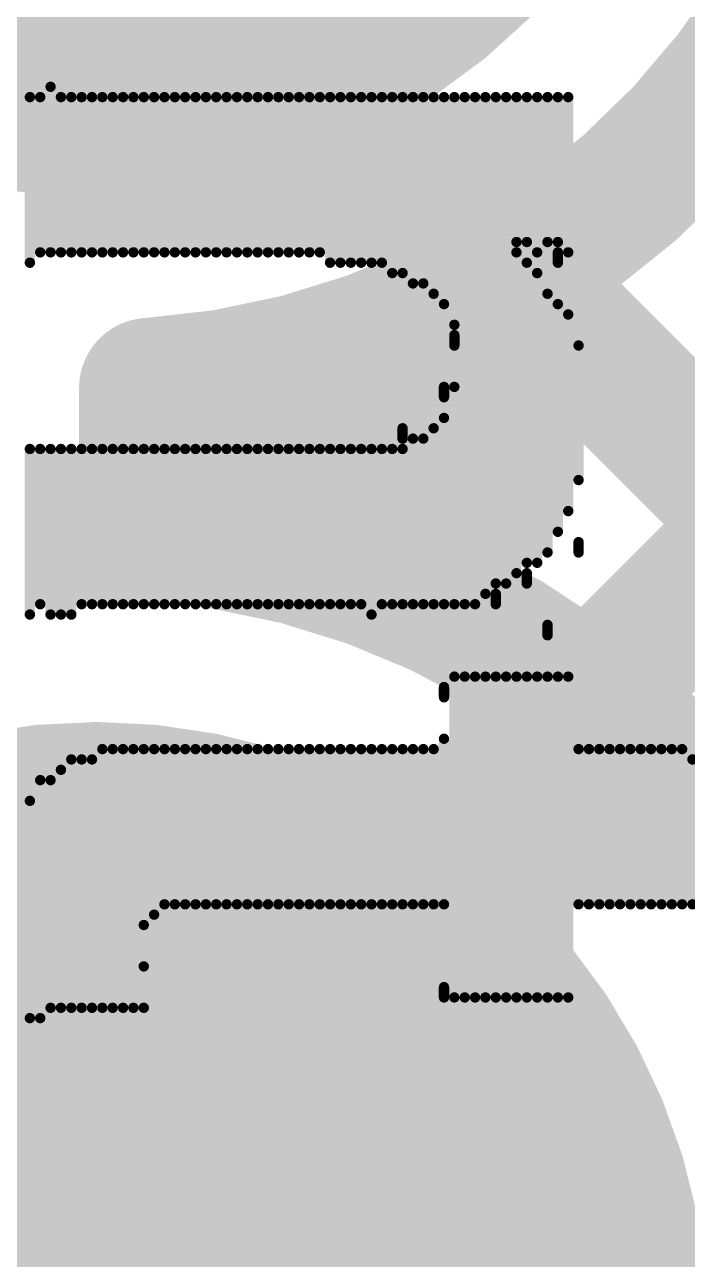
# Model space of a CAD drawing. Header units: millimetres. Extents: x 1.22 to 4.12, y 1.17 to 3.21.
# Drawn here: x 1.4569 to 1.4948, y 2.2773 to 2.3479 of the extents above; entities that cross this region are included whole.
import ezdxf

# ---------------------------------------------------------------- set-up
doc = ezdxf.new("R2010")
doc.units = ezdxf.units.MM
doc.header["$MEASUREMENT"] = 0
for name, color, linetype in [('BottomLayer', 5, 'Continuous'), ('PadHoleLayer', 156, 'Continuous'), ('TopLayer', 1, 'Continuous'), ('TopOverlay', 2, 'Continuous')]:
    doc.layers.add(name, color=color, linetype=linetype)

msp = doc.modelspace()

# ---------------------------------------------------------------- linework, layer by layer
at = {"layer": 'BottomLayer', "const_width": 0.008}
for points in [[(1.507, 2.373, -0.395228), (1.464, 2.327098)], [(1.464, 2.318902, -0.395228), (1.507, 2.273)]]:
    msp.add_lwpolyline(points, format="xyb", dxfattribs=at)
for points in [[(1.46965, 2.318179), (1.485604, 2.334133)], [(1.484764, 2.333614), (1.517997, 2.300381)], [(1.489142, 2.309387), (1.511228, 2.331472)], [(1.464, 2.318902), (1.464, 2.327098)], [(1.464, 2.326094), (1.472573, 2.31752)]]:
    msp.add_lwpolyline(points, dxfattribs=at)
at = {"layer": 'BottomLayer', "const_width": 0.004}
for points in [[(1.483604, 2.334133, 1), (1.487604, 2.334133, 1)], [(1.482764, 2.333614, 1), (1.486764, 2.333614, 1)], [(1.462, 2.327098, 1), (1.466, 2.327098, 1)], [(1.462, 2.327098, 1), (1.466, 2.327098, 1)], [(1.462, 2.326094, 1), (1.466, 2.326094, 1)], [(1.462, 2.318902, 1), (1.466, 2.318902, 1)], [(1.462, 2.318902, 1), (1.466, 2.318902, 1)], [(1.46765, 2.318179, 1), (1.47165, 2.318179, 1)], [(1.470573, 2.31752, 1), (1.474573, 2.31752, 1)], [(1.487142, 2.309387, 1), (1.491142, 2.309387, 1)]]:
    msp.add_lwpolyline(points, format="xyb", close=True, dxfattribs=at)
at = {"layer": 'PadHoleLayer', "const_width": 0.035}
for points in [[(1.4435, 2.373, 1), (1.4785, 2.373, 1)], [(1.4435, 2.273, 1), (1.4785, 2.273, 1)]]:
    msp.add_lwpolyline(points, format="xyb", close=True, dxfattribs=at)
at = {"layer": 'TopLayer', "const_width": 0.008}
for points in [[(1.507, 2.373, -0.395228), (1.464, 2.327098)], [(1.464, 2.318902, -0.395228), (1.507, 2.273)]]:
    msp.add_lwpolyline(points, format="xyb", dxfattribs=at)
for points in [[(1.46965, 2.318179), (1.485604, 2.334133)], [(1.484764, 2.333614), (1.517997, 2.300381)], [(1.489142, 2.309387), (1.511228, 2.331472)], [(1.464, 2.318902), (1.464, 2.327098)], [(1.464, 2.326094), (1.472573, 2.31752)]]:
    msp.add_lwpolyline(points, dxfattribs=at)
at = {"layer": 'TopLayer', "const_width": 0.004}
for points in [[(1.483604, 2.334133, 1), (1.487604, 2.334133, 1)], [(1.482764, 2.333614, 1), (1.486764, 2.333614, 1)], [(1.462, 2.327098, 1), (1.466, 2.327098, 1)], [(1.462, 2.327098, 1), (1.466, 2.327098, 1)], [(1.462, 2.326094, 1), (1.466, 2.326094, 1)], [(1.462, 2.318902, 1), (1.466, 2.318902, 1)], [(1.462, 2.318902, 1), (1.466, 2.318902, 1)], [(1.46765, 2.318179, 1), (1.47165, 2.318179, 1)], [(1.470573, 2.31752, 1), (1.474573, 2.31752, 1)], [(1.487142, 2.309387, 1), (1.491142, 2.309387, 1)]]:
    msp.add_lwpolyline(points, format="xyb", close=True, dxfattribs=at)
at = {"layer": 'TopOverlay', "const_width": 0.000592}
for points in [[(1.45719, 2.334253), (1.45719, 2.343719)], [(1.457782, 2.334845), (1.457782, 2.343719)], [(1.458373, 2.334845), (1.458373, 2.344311)], [(1.458965, 2.334845), (1.458965, 2.343719)], [(1.459557, 2.334845), (1.459557, 2.343719)], [(1.460148, 2.334845), (1.460148, 2.343719)], [(1.46074, 2.334845), (1.46074, 2.343719)], [(1.461332, 2.334845), (1.461332, 2.343719)], [(1.461923, 2.334845), (1.461923, 2.343719)], [(1.462515, 2.334845), (1.462515, 2.343719)], [(1.463106, 2.334845), (1.463106, 2.343719)], [(1.463698, 2.334845), (1.463698, 2.343719)], [(1.46429, 2.334845), (1.46429, 2.343719)], [(1.464881, 2.334845), (1.464881, 2.343719)], [(1.465473, 2.334845), (1.465473, 2.343719)], [(1.466064, 2.334845), (1.466064, 2.343719)], [(1.466656, 2.334845), (1.466656, 2.343719)], [(1.467248, 2.334845), (1.467248, 2.343719)], [(1.467839, 2.334845), (1.467839, 2.343719)], [(1.468431, 2.334845), (1.468431, 2.343719)], [(1.469022, 2.334845), (1.469022, 2.343719)], [(1.469614, 2.334845), (1.469614, 2.343719)], [(1.470206, 2.334845), (1.470206, 2.343719)], [(1.470797, 2.334845), (1.470797, 2.343719)], [(1.471389, 2.334845), (1.471389, 2.343719)], [(1.47198, 2.334845), (1.47198, 2.343719)], [(1.472572, 2.334845), (1.472572, 2.343719)], [(1.473164, 2.334845), (1.473164, 2.343719)], [(1.473755, 2.334845), (1.473755, 2.343719)], [(1.474347, 2.334253), (1.474347, 2.343719)], [(1.474938, 2.334253), (1.474938, 2.343719)], [(1.47553, 2.334253), (1.47553, 2.343719)], [(1.476122, 2.334253), (1.476122, 2.343719)], [(1.476713, 2.334253), (1.476713, 2.343719)], [(1.477305, 2.334253), (1.477305, 2.343719)], [(1.477896, 2.333661), (1.477896, 2.343719)], [(1.478488, 2.333661), (1.478488, 2.343719)], [(1.47908, 2.33307), (1.47908, 2.343719)], [(1.479671, 2.33307), (1.479671, 2.343719)], [(1.480263, 2.332478), (1.480263, 2.343719)], [(1.480855, 2.331887), (1.480855, 2.343719)], [(1.481446, 2.330703), (1.481446, 2.343719)], [(1.482038, 2.31473), (1.482038, 2.343719)], [(1.482629, 2.31473), (1.482629, 2.343719)], [(1.483221, 2.315322), (1.483221, 2.343719)], [(1.483813, 2.315913), (1.483813, 2.343719)], [(1.484404, 2.315913), (1.484404, 2.343719)], [(1.484996, 2.335436), (1.484996, 2.343719)], [(1.485588, 2.335436), (1.485588, 2.343719)], [(1.486179, 2.334845), (1.486179, 2.343719)], [(1.486771, 2.335436), (1.486771, 2.343719)], [(1.487362, 2.335436), (1.487362, 2.343719)], [(1.487954, 2.334845), (1.487954, 2.343719)], [(1.484996, 2.316505), (1.484996, 2.334845)], [(1.487362, 2.334253), (1.487362, 2.334845)], [(1.485588, 2.317096), (1.485588, 2.334253)], [(1.486179, 2.317096), (1.486179, 2.333661)], [(1.486771, 2.317688), (1.486771, 2.332478)], [(1.487362, 2.318871), (1.487362, 2.331887)], [(1.487954, 2.320054), (1.487954, 2.331295)], [(1.481446, 2.32952), (1.481446, 2.330112)], [(1.488546, 2.321829), (1.488546, 2.32952)], [(1.480855, 2.326562), (1.480855, 2.327154)], [(1.481446, 2.31473), (1.481446, 2.327154)], [(1.480855, 2.31473), (1.480855, 2.325379)], [(1.478488, 2.324196), (1.478488, 2.324787)], [(1.480263, 2.31473), (1.480263, 2.324787)], [(1.47908, 2.31473), (1.47908, 2.324196)], [(1.479671, 2.31473), (1.479671, 2.324196)], [(1.45719, 2.314138), (1.45719, 2.323604)], [(1.457782, 2.31473), (1.457782, 2.323604)], [(1.458373, 2.314138), (1.458373, 2.323604)], [(1.458965, 2.314138), (1.458965, 2.323604)], [(1.459557, 2.314138), (1.459557, 2.323604)], [(1.460148, 2.31473), (1.460148, 2.323604)], [(1.46074, 2.31473), (1.46074, 2.323604)], [(1.461332, 2.31473), (1.461332, 2.323604)], [(1.461923, 2.31473), (1.461923, 2.323604)], [(1.462515, 2.31473), (1.462515, 2.323604)], [(1.463106, 2.31473), (1.463106, 2.323604)], [(1.463698, 2.31473), (1.463698, 2.323604)], [(1.46429, 2.31473), (1.46429, 2.323604)], [(1.464881, 2.31473), (1.464881, 2.323604)], [(1.465473, 2.31473), (1.465473, 2.323604)], [(1.466064, 2.31473), (1.466064, 2.323604)], [(1.466656, 2.31473), (1.466656, 2.323604)], [(1.467248, 2.31473), (1.467248, 2.323604)], [(1.467839, 2.31473), (1.467839, 2.323604)], [(1.468431, 2.31473), (1.468431, 2.323604)], [(1.469022, 2.31473), (1.469022, 2.323604)], [(1.469614, 2.31473), (1.469614, 2.323604)], [(1.470206, 2.31473), (1.470206, 2.323604)], [(1.470797, 2.31473), (1.470797, 2.323604)], [(1.471389, 2.31473), (1.471389, 2.323604)], [(1.47198, 2.31473), (1.47198, 2.323604)], [(1.472572, 2.31473), (1.472572, 2.323604)], [(1.473164, 2.31473), (1.473164, 2.323604)], [(1.473755, 2.31473), (1.473755, 2.323604)], [(1.474347, 2.31473), (1.474347, 2.323604)], [(1.474938, 2.31473), (1.474938, 2.323604)], [(1.47553, 2.31473), (1.47553, 2.323604)], [(1.476122, 2.31473), (1.476122, 2.323604)], [(1.476713, 2.314138), (1.476713, 2.323604)], [(1.477305, 2.31473), (1.477305, 2.323604)], [(1.477896, 2.31473), (1.477896, 2.323604)], [(1.478488, 2.31473), (1.478488, 2.323604)], [(1.488546, 2.317688), (1.488546, 2.31828)], [(1.485588, 2.315913), (1.485588, 2.316505)], [(1.483813, 2.31473), (1.483813, 2.315322)], [(1.486771, 2.312955), (1.486771, 2.313547)], [(1.481446, 2.292249), (1.481446, 2.310589)], [(1.482038, 2.292249), (1.482038, 2.310589)], [(1.482629, 2.292249), (1.482629, 2.310589)], [(1.483221, 2.292249), (1.483221, 2.310589)], [(1.483813, 2.292249), (1.483813, 2.310589)], [(1.484404, 2.292249), (1.484404, 2.310589)], [(1.484996, 2.292249), (1.484996, 2.310589)], [(1.485588, 2.292249), (1.485588, 2.310589)], [(1.486179, 2.292249), (1.486179, 2.310589)], [(1.486771, 2.292249), (1.486771, 2.310589)], [(1.487362, 2.292249), (1.487362, 2.310589)], [(1.487954, 2.292249), (1.487954, 2.310589)], [(1.480855, 2.309406), (1.480855, 2.309997)], [(1.480855, 2.297573), (1.480855, 2.307039)], [(1.461332, 2.291657), (1.461332, 2.306447)], [(1.461923, 2.291657), (1.461923, 2.306447)], [(1.462515, 2.291657), (1.462515, 2.306447)], [(1.463106, 2.291657), (1.463106, 2.306447)], [(1.463698, 2.29639), (1.463698, 2.306447)], [(1.46429, 2.296982), (1.46429, 2.306447)], [(1.464881, 2.297573), (1.464881, 2.306447)], [(1.465473, 2.297573), (1.465473, 2.306447)], [(1.466064, 2.297573), (1.466064, 2.306447)], [(1.466656, 2.297573), (1.466656, 2.306447)], [(1.467248, 2.297573), (1.467248, 2.306447)], [(1.467839, 2.297573), (1.467839, 2.306447)], [(1.468431, 2.297573), (1.468431, 2.306447)], [(1.469022, 2.297573), (1.469022, 2.306447)], [(1.469614, 2.297573), (1.469614, 2.306447)], [(1.470206, 2.297573), (1.470206, 2.306447)], [(1.470797, 2.297573), (1.470797, 2.306447)], [(1.471389, 2.297573), (1.471389, 2.306447)], [(1.47198, 2.297573), (1.47198, 2.306447)], [(1.472572, 2.297573), (1.472572, 2.306447)], [(1.473164, 2.297573), (1.473164, 2.306447)], [(1.473755, 2.297573), (1.473755, 2.306447)], [(1.474347, 2.297573), (1.474347, 2.306447)], [(1.474938, 2.297573), (1.474938, 2.306447)], [(1.47553, 2.297573), (1.47553, 2.306447)], [(1.476122, 2.297573), (1.476122, 2.306447)], [(1.476713, 2.297573), (1.476713, 2.306447)], [(1.477305, 2.297573), (1.477305, 2.306447)], [(1.477896, 2.297573), (1.477896, 2.306447)], [(1.478488, 2.297573), (1.478488, 2.306447)], [(1.47908, 2.297573), (1.47908, 2.306447)], [(1.479671, 2.297573), (1.479671, 2.306447)], [(1.480263, 2.297573), (1.480263, 2.306447)], [(1.488546, 2.297573), (1.488546, 2.306447)], [(1.489137, 2.297573), (1.489137, 2.306447)], [(1.489729, 2.297573), (1.489729, 2.306447)], [(1.49032, 2.297573), (1.49032, 2.306447)], [(1.490912, 2.297573), (1.490912, 2.306447)], [(1.491504, 2.297573), (1.491504, 2.306447)], [(1.492095, 2.297573), (1.492095, 2.306447)], [(1.492687, 2.297573), (1.492687, 2.306447)], [(1.493278, 2.297573), (1.493278, 2.306447)], [(1.49387, 2.297573), (1.49387, 2.306447)], [(1.494462, 2.297573), (1.494462, 2.306447)], [(1.459557, 2.291657), (1.459557, 2.305856)], [(1.460148, 2.291657), (1.460148, 2.305856)], [(1.46074, 2.291657), (1.46074, 2.305856)], [(1.495053, 2.297573), (1.495053, 2.305856)], [(1.458965, 2.291657), (1.458965, 2.305264)], [(1.457782, 2.291066), (1.457782, 2.304673)], [(1.458373, 2.291657), (1.458373, 2.304673)], [(1.45719, 2.291066), (1.45719, 2.303489)], [(1.463698, 2.291657), (1.463698, 2.294024)], [(1.480855, 2.292249), (1.480855, 2.292841)]]:
    msp.add_lwpolyline(points, dxfattribs=at)
at = {"layer": 'TopOverlay', "const_width": 0.000296}
for points in [[(1.457042, 2.343719, 1), (1.457338, 2.343719, 1)], [(1.457634, 2.343719, 1), (1.45793, 2.343719, 1)], [(1.458226, 2.344311, 1), (1.458521, 2.344311, 1)], [(1.458817, 2.343719, 1), (1.459113, 2.343719, 1)], [(1.459409, 2.343719, 1), (1.459705, 2.343719, 1)], [(1.46, 2.343719, 1), (1.460296, 2.343719, 1)], [(1.460592, 2.343719, 1), (1.460888, 2.343719, 1)], [(1.461184, 2.343719, 1), (1.461479, 2.343719, 1)], [(1.461775, 2.343719, 1), (1.462071, 2.343719, 1)], [(1.462367, 2.343719, 1), (1.462663, 2.343719, 1)], [(1.462958, 2.343719, 1), (1.463254, 2.343719, 1)], [(1.46355, 2.343719, 1), (1.463846, 2.343719, 1)], [(1.464142, 2.343719, 1), (1.464438, 2.343719, 1)], [(1.464733, 2.343719, 1), (1.465029, 2.343719, 1)], [(1.465325, 2.343719, 1), (1.465621, 2.343719, 1)], [(1.465917, 2.343719, 1), (1.466212, 2.343719, 1)], [(1.466508, 2.343719, 1), (1.466804, 2.343719, 1)], [(1.4671, 2.343719, 1), (1.467396, 2.343719, 1)], [(1.467691, 2.343719, 1), (1.467987, 2.343719, 1)], [(1.468283, 2.343719, 1), (1.468579, 2.343719, 1)], [(1.468875, 2.343719, 1), (1.46917, 2.343719, 1)], [(1.469466, 2.343719, 1), (1.469762, 2.343719, 1)], [(1.470058, 2.343719, 1), (1.470354, 2.343719, 1)], [(1.470649, 2.343719, 1), (1.470945, 2.343719, 1)], [(1.471241, 2.343719, 1), (1.471537, 2.343719, 1)], [(1.471833, 2.343719, 1), (1.472128, 2.343719, 1)], [(1.472424, 2.343719, 1), (1.47272, 2.343719, 1)], [(1.473016, 2.343719, 1), (1.473312, 2.343719, 1)], [(1.473607, 2.343719, 1), (1.473903, 2.343719, 1)], [(1.474199, 2.343719, 1), (1.474495, 2.343719, 1)], [(1.474791, 2.343719, 1), (1.475086, 2.343719, 1)], [(1.475382, 2.343719, 1), (1.475678, 2.343719, 1)], [(1.475974, 2.343719, 1), (1.47627, 2.343719, 1)], [(1.476565, 2.343719, 1), (1.476861, 2.343719, 1)], [(1.477157, 2.343719, 1), (1.477453, 2.343719, 1)], [(1.477749, 2.343719, 1), (1.478044, 2.343719, 1)], [(1.47834, 2.343719, 1), (1.478636, 2.343719, 1)], [(1.478932, 2.343719, 1), (1.479228, 2.343719, 1)], [(1.479523, 2.343719, 1), (1.479819, 2.343719, 1)], [(1.480115, 2.343719, 1), (1.480411, 2.343719, 1)], [(1.480707, 2.343719, 1), (1.481002, 2.343719, 1)], [(1.481298, 2.343719, 1), (1.481594, 2.343719, 1)], [(1.48189, 2.343719, 1), (1.482186, 2.343719, 1)], [(1.482482, 2.343719, 1), (1.482777, 2.343719, 1)], [(1.483073, 2.343719, 1), (1.483369, 2.343719, 1)], [(1.483665, 2.343719, 1), (1.483961, 2.343719, 1)], [(1.484256, 2.343719, 1), (1.484552, 2.343719, 1)], [(1.484848, 2.343719, 1), (1.485144, 2.343719, 1)], [(1.48544, 2.343719, 1), (1.485735, 2.343719, 1)], [(1.486031, 2.343719, 1), (1.486327, 2.343719, 1)], [(1.486623, 2.343719, 1), (1.486919, 2.343719, 1)], [(1.487214, 2.343719, 1), (1.48751, 2.343719, 1)], [(1.487806, 2.343719, 1), (1.488102, 2.343719, 1)], [(1.484848, 2.335436, 1), (1.485144, 2.335436, 1)], [(1.48544, 2.335436, 1), (1.485735, 2.335436, 1)], [(1.486623, 2.335436, 1), (1.486919, 2.335436, 1)], [(1.487214, 2.335436, 1), (1.48751, 2.335436, 1)], [(1.457634, 2.334845, 1), (1.45793, 2.334845, 1)], [(1.458226, 2.334845, 1), (1.458521, 2.334845, 1)], [(1.458817, 2.334845, 1), (1.459113, 2.334845, 1)], [(1.459409, 2.334845, 1), (1.459705, 2.334845, 1)], [(1.46, 2.334845, 1), (1.460296, 2.334845, 1)], [(1.460592, 2.334845, 1), (1.460888, 2.334845, 1)], [(1.461184, 2.334845, 1), (1.461479, 2.334845, 1)], [(1.461775, 2.334845, 1), (1.462071, 2.334845, 1)], [(1.462367, 2.334845, 1), (1.462663, 2.334845, 1)], [(1.462958, 2.334845, 1), (1.463254, 2.334845, 1)], [(1.46355, 2.334845, 1), (1.463846, 2.334845, 1)], [(1.464142, 2.334845, 1), (1.464438, 2.334845, 1)], [(1.464733, 2.334845, 1), (1.465029, 2.334845, 1)], [(1.465325, 2.334845, 1), (1.465621, 2.334845, 1)], [(1.465917, 2.334845, 1), (1.466212, 2.334845, 1)], [(1.466508, 2.334845, 1), (1.466804, 2.334845, 1)], [(1.4671, 2.334845, 1), (1.467396, 2.334845, 1)], [(1.467691, 2.334845, 1), (1.467987, 2.334845, 1)], [(1.468283, 2.334845, 1), (1.468579, 2.334845, 1)], [(1.468875, 2.334845, 1), (1.46917, 2.334845, 1)], [(1.469466, 2.334845, 1), (1.469762, 2.334845, 1)], [(1.470058, 2.334845, 1), (1.470354, 2.334845, 1)], [(1.470649, 2.334845, 1), (1.470945, 2.334845, 1)], [(1.471241, 2.334845, 1), (1.471537, 2.334845, 1)], [(1.471833, 2.334845, 1), (1.472128, 2.334845, 1)], [(1.472424, 2.334845, 1), (1.47272, 2.334845, 1)], [(1.473016, 2.334845, 1), (1.473312, 2.334845, 1)], [(1.473607, 2.334845, 1), (1.473903, 2.334845, 1)], [(1.484848, 2.334845, 1), (1.485144, 2.334845, 1)], [(1.486031, 2.334845, 1), (1.486327, 2.334845, 1)], [(1.487214, 2.334845, 1), (1.48751, 2.334845, 1)], [(1.487806, 2.334845, 1), (1.488102, 2.334845, 1)], [(1.457042, 2.334253, 1), (1.457338, 2.334253, 1)], [(1.474199, 2.334253, 1), (1.474495, 2.334253, 1)], [(1.474791, 2.334253, 1), (1.475086, 2.334253, 1)], [(1.475382, 2.334253, 1), (1.475678, 2.334253, 1)], [(1.475974, 2.334253, 1), (1.47627, 2.334253, 1)], [(1.476565, 2.334253, 1), (1.476861, 2.334253, 1)], [(1.477157, 2.334253, 1), (1.477453, 2.334253, 1)], [(1.48544, 2.334253, 1), (1.485735, 2.334253, 1)], [(1.487214, 2.334253, 1), (1.48751, 2.334253, 1)], [(1.477749, 2.333661, 1), (1.478044, 2.333661, 1)], [(1.47834, 2.333661, 1), (1.478636, 2.333661, 1)], [(1.486031, 2.333661, 1), (1.486327, 2.333661, 1)], [(1.478932, 2.33307, 1), (1.479228, 2.33307, 1)], [(1.479523, 2.33307, 1), (1.479819, 2.33307, 1)], [(1.480115, 2.332478, 1), (1.480411, 2.332478, 1)], [(1.486623, 2.332478, 1), (1.486919, 2.332478, 1)], [(1.480707, 2.331887, 1), (1.481002, 2.331887, 1)], [(1.487214, 2.331887, 1), (1.48751, 2.331887, 1)], [(1.487806, 2.331295, 1), (1.488102, 2.331295, 1)], [(1.481298, 2.330703, 1), (1.481594, 2.330703, 1)], [(1.481298, 2.330112, 1), (1.481594, 2.330112, 1)], [(1.481298, 2.32952, 1), (1.481594, 2.32952, 1)], [(1.488398, 2.32952, 1), (1.488693, 2.32952, 1)], [(1.480707, 2.327154, 1), (1.481002, 2.327154, 1)], [(1.481298, 2.327154, 1), (1.481594, 2.327154, 1)], [(1.480707, 2.326562, 1), (1.481002, 2.326562, 1)], [(1.480707, 2.325379, 1), (1.481002, 2.325379, 1)], [(1.47834, 2.324787, 1), (1.478636, 2.324787, 1)], [(1.480115, 2.324787, 1), (1.480411, 2.324787, 1)], [(1.47834, 2.324196, 1), (1.478636, 2.324196, 1)], [(1.478932, 2.324196, 1), (1.479228, 2.324196, 1)], [(1.479523, 2.324196, 1), (1.479819, 2.324196, 1)], [(1.457042, 2.323604, 1), (1.457338, 2.323604, 1)], [(1.457634, 2.323604, 1), (1.45793, 2.323604, 1)], [(1.458226, 2.323604, 1), (1.458521, 2.323604, 1)], [(1.458817, 2.323604, 1), (1.459113, 2.323604, 1)], [(1.459409, 2.323604, 1), (1.459705, 2.323604, 1)], [(1.46, 2.323604, 1), (1.460296, 2.323604, 1)], [(1.460592, 2.323604, 1), (1.460888, 2.323604, 1)], [(1.461184, 2.323604, 1), (1.461479, 2.323604, 1)], [(1.461775, 2.323604, 1), (1.462071, 2.323604, 1)], [(1.462367, 2.323604, 1), (1.462663, 2.323604, 1)], [(1.462958, 2.323604, 1), (1.463254, 2.323604, 1)], [(1.46355, 2.323604, 1), (1.463846, 2.323604, 1)], [(1.464142, 2.323604, 1), (1.464438, 2.323604, 1)], [(1.464733, 2.323604, 1), (1.465029, 2.323604, 1)], [(1.465325, 2.323604, 1), (1.465621, 2.323604, 1)], [(1.465917, 2.323604, 1), (1.466212, 2.323604, 1)], [(1.466508, 2.323604, 1), (1.466804, 2.323604, 1)], [(1.4671, 2.323604, 1), (1.467396, 2.323604, 1)], [(1.467691, 2.323604, 1), (1.467987, 2.323604, 1)], [(1.468283, 2.323604, 1), (1.468579, 2.323604, 1)], [(1.468875, 2.323604, 1), (1.46917, 2.323604, 1)], [(1.469466, 2.323604, 1), (1.469762, 2.323604, 1)], [(1.470058, 2.323604, 1), (1.470354, 2.323604, 1)], [(1.470649, 2.323604, 1), (1.470945, 2.323604, 1)], [(1.471241, 2.323604, 1), (1.471537, 2.323604, 1)], [(1.471833, 2.323604, 1), (1.472128, 2.323604, 1)], [(1.472424, 2.323604, 1), (1.47272, 2.323604, 1)], [(1.473016, 2.323604, 1), (1.473312, 2.323604, 1)], [(1.473607, 2.323604, 1), (1.473903, 2.323604, 1)], [(1.474199, 2.323604, 1), (1.474495, 2.323604, 1)], [(1.474791, 2.323604, 1), (1.475086, 2.323604, 1)], [(1.475382, 2.323604, 1), (1.475678, 2.323604, 1)], [(1.475974, 2.323604, 1), (1.47627, 2.323604, 1)], [(1.476565, 2.323604, 1), (1.476861, 2.323604, 1)], [(1.477157, 2.323604, 1), (1.477453, 2.323604, 1)], [(1.477749, 2.323604, 1), (1.478044, 2.323604, 1)], [(1.47834, 2.323604, 1), (1.478636, 2.323604, 1)], [(1.488398, 2.321829, 1), (1.488693, 2.321829, 1)], [(1.487806, 2.320054, 1), (1.488102, 2.320054, 1)], [(1.487214, 2.318871, 1), (1.48751, 2.318871, 1)], [(1.486623, 2.317688, 1), (1.486919, 2.317688, 1)], [(1.488398, 2.31828, 1), (1.488693, 2.31828, 1)], [(1.488398, 2.317688, 1), (1.488693, 2.317688, 1)], [(1.48544, 2.317096, 1), (1.485735, 2.317096, 1)], [(1.486031, 2.317096, 1), (1.486327, 2.317096, 1)], [(1.484848, 2.316505, 1), (1.485144, 2.316505, 1)], [(1.48544, 2.316505, 1), (1.485735, 2.316505, 1)], [(1.483665, 2.315913, 1), (1.483961, 2.315913, 1)], [(1.484256, 2.315913, 1), (1.484552, 2.315913, 1)], [(1.48544, 2.315913, 1), (1.485735, 2.315913, 1)], [(1.483073, 2.315322, 1), (1.483369, 2.315322, 1)], [(1.483665, 2.315322, 1), (1.483961, 2.315322, 1)], [(1.457042, 2.314138, 1), (1.457338, 2.314138, 1)], [(1.457634, 2.31473, 1), (1.45793, 2.31473, 1)], [(1.458226, 2.314138, 1), (1.458521, 2.314138, 1)], [(1.458817, 2.314138, 1), (1.459113, 2.314138, 1)], [(1.459409, 2.314138, 1), (1.459705, 2.314138, 1)], [(1.46, 2.31473, 1), (1.460296, 2.31473, 1)], [(1.460592, 2.31473, 1), (1.460888, 2.31473, 1)], [(1.461184, 2.31473, 1), (1.461479, 2.31473, 1)], [(1.461775, 2.31473, 1), (1.462071, 2.31473, 1)], [(1.462367, 2.31473, 1), (1.462663, 2.31473, 1)], [(1.462958, 2.31473, 1), (1.463254, 2.31473, 1)], [(1.46355, 2.31473, 1), (1.463846, 2.31473, 1)], [(1.464142, 2.31473, 1), (1.464438, 2.31473, 1)], [(1.464733, 2.31473, 1), (1.465029, 2.31473, 1)], [(1.465325, 2.31473, 1), (1.465621, 2.31473, 1)], [(1.465917, 2.31473, 1), (1.466212, 2.31473, 1)], [(1.466508, 2.31473, 1), (1.466804, 2.31473, 1)], [(1.4671, 2.31473, 1), (1.467396, 2.31473, 1)], [(1.467691, 2.31473, 1), (1.467987, 2.31473, 1)], [(1.468283, 2.31473, 1), (1.468579, 2.31473, 1)], [(1.468875, 2.31473, 1), (1.46917, 2.31473, 1)], [(1.469466, 2.31473, 1), (1.469762, 2.31473, 1)], [(1.470058, 2.31473, 1), (1.470354, 2.31473, 1)], [(1.470649, 2.31473, 1), (1.470945, 2.31473, 1)], [(1.471241, 2.31473, 1), (1.471537, 2.31473, 1)], [(1.471833, 2.31473, 1), (1.472128, 2.31473, 1)], [(1.472424, 2.31473, 1), (1.47272, 2.31473, 1)], [(1.473016, 2.31473, 1), (1.473312, 2.31473, 1)], [(1.473607, 2.31473, 1), (1.473903, 2.31473, 1)], [(1.474199, 2.31473, 1), (1.474495, 2.31473, 1)], [(1.474791, 2.31473, 1), (1.475086, 2.31473, 1)], [(1.475382, 2.31473, 1), (1.475678, 2.31473, 1)], [(1.475974, 2.31473, 1), (1.47627, 2.31473, 1)], [(1.476565, 2.314138, 1), (1.476861, 2.314138, 1)], [(1.477157, 2.31473, 1), (1.477453, 2.31473, 1)], [(1.477749, 2.31473, 1), (1.478044, 2.31473, 1)], [(1.47834, 2.31473, 1), (1.478636, 2.31473, 1)], [(1.478932, 2.31473, 1), (1.479228, 2.31473, 1)], [(1.479523, 2.31473, 1), (1.479819, 2.31473, 1)], [(1.480115, 2.31473, 1), (1.480411, 2.31473, 1)], [(1.480707, 2.31473, 1), (1.481002, 2.31473, 1)], [(1.481298, 2.31473, 1), (1.481594, 2.31473, 1)], [(1.48189, 2.31473, 1), (1.482186, 2.31473, 1)], [(1.482482, 2.31473, 1), (1.482777, 2.31473, 1)], [(1.483665, 2.31473, 1), (1.483961, 2.31473, 1)], [(1.486623, 2.313547, 1), (1.486919, 2.313547, 1)], [(1.486623, 2.312955, 1), (1.486919, 2.312955, 1)], [(1.481298, 2.310589, 1), (1.481594, 2.310589, 1)], [(1.48189, 2.310589, 1), (1.482186, 2.310589, 1)], [(1.482482, 2.310589, 1), (1.482777, 2.310589, 1)], [(1.483073, 2.310589, 1), (1.483369, 2.310589, 1)], [(1.483665, 2.310589, 1), (1.483961, 2.310589, 1)], [(1.484256, 2.310589, 1), (1.484552, 2.310589, 1)], [(1.484848, 2.310589, 1), (1.485144, 2.310589, 1)], [(1.48544, 2.310589, 1), (1.485735, 2.310589, 1)], [(1.486031, 2.310589, 1), (1.486327, 2.310589, 1)], [(1.486623, 2.310589, 1), (1.486919, 2.310589, 1)], [(1.487214, 2.310589, 1), (1.48751, 2.310589, 1)], [(1.487806, 2.310589, 1), (1.488102, 2.310589, 1)], [(1.480707, 2.309997, 1), (1.481002, 2.309997, 1)], [(1.480707, 2.309406, 1), (1.481002, 2.309406, 1)], [(1.480707, 2.307039, 1), (1.481002, 2.307039, 1)], [(1.461184, 2.306447, 1), (1.461479, 2.306447, 1)], [(1.461775, 2.306447, 1), (1.462071, 2.306447, 1)], [(1.462367, 2.306447, 1), (1.462663, 2.306447, 1)], [(1.462958, 2.306447, 1), (1.463254, 2.306447, 1)], [(1.46355, 2.306447, 1), (1.463846, 2.306447, 1)], [(1.464142, 2.306447, 1), (1.464438, 2.306447, 1)], [(1.464733, 2.306447, 1), (1.465029, 2.306447, 1)], [(1.465325, 2.306447, 1), (1.465621, 2.306447, 1)], [(1.465917, 2.306447, 1), (1.466212, 2.306447, 1)], [(1.466508, 2.306447, 1), (1.466804, 2.306447, 1)], [(1.4671, 2.306447, 1), (1.467396, 2.306447, 1)], [(1.467691, 2.306447, 1), (1.467987, 2.306447, 1)], [(1.468283, 2.306447, 1), (1.468579, 2.306447, 1)], [(1.468875, 2.306447, 1), (1.46917, 2.306447, 1)], [(1.469466, 2.306447, 1), (1.469762, 2.306447, 1)], [(1.470058, 2.306447, 1), (1.470354, 2.306447, 1)], [(1.470649, 2.306447, 1), (1.470945, 2.306447, 1)], [(1.471241, 2.306447, 1), (1.471537, 2.306447, 1)], [(1.471833, 2.306447, 1), (1.472128, 2.306447, 1)], [(1.472424, 2.306447, 1), (1.47272, 2.306447, 1)], [(1.473016, 2.306447, 1), (1.473312, 2.306447, 1)], [(1.473607, 2.306447, 1), (1.473903, 2.306447, 1)], [(1.474199, 2.306447, 1), (1.474495, 2.306447, 1)], [(1.474791, 2.306447, 1), (1.475086, 2.306447, 1)], [(1.475382, 2.306447, 1), (1.475678, 2.306447, 1)], [(1.475974, 2.306447, 1), (1.47627, 2.306447, 1)], [(1.476565, 2.306447, 1), (1.476861, 2.306447, 1)], [(1.477157, 2.306447, 1), (1.477453, 2.306447, 1)], [(1.477749, 2.306447, 1), (1.478044, 2.306447, 1)], [(1.47834, 2.306447, 1), (1.478636, 2.306447, 1)], [(1.478932, 2.306447, 1), (1.479228, 2.306447, 1)], [(1.479523, 2.306447, 1), (1.479819, 2.306447, 1)], [(1.480115, 2.306447, 1), (1.480411, 2.306447, 1)], [(1.488398, 2.306447, 1), (1.488693, 2.306447, 1)], [(1.488989, 2.306447, 1), (1.489285, 2.306447, 1)], [(1.489581, 2.306447, 1), (1.489877, 2.306447, 1)], [(1.490172, 2.306447, 1), (1.490468, 2.306447, 1)], [(1.490764, 2.306447, 1), (1.49106, 2.306447, 1)], [(1.491356, 2.306447, 1), (1.491651, 2.306447, 1)], [(1.491947, 2.306447, 1), (1.492243, 2.306447, 1)], [(1.492539, 2.306447, 1), (1.492835, 2.306447, 1)], [(1.49313, 2.306447, 1), (1.493426, 2.306447, 1)], [(1.493722, 2.306447, 1), (1.494018, 2.306447, 1)], [(1.494314, 2.306447, 1), (1.494609, 2.306447, 1)], [(1.459409, 2.305856, 1), (1.459705, 2.305856, 1)], [(1.46, 2.305856, 1), (1.460296, 2.305856, 1)], [(1.460592, 2.305856, 1), (1.460888, 2.305856, 1)], [(1.494905, 2.305856, 1), (1.495201, 2.305856, 1)], [(1.458817, 2.305264, 1), (1.459113, 2.305264, 1)], [(1.457634, 2.304673, 1), (1.45793, 2.304673, 1)], [(1.458226, 2.304673, 1), (1.458521, 2.304673, 1)], [(1.457042, 2.303489, 1), (1.457338, 2.303489, 1)], [(1.464733, 2.297573, 1), (1.465029, 2.297573, 1)], [(1.465325, 2.297573, 1), (1.465621, 2.297573, 1)], [(1.465917, 2.297573, 1), (1.466212, 2.297573, 1)], [(1.466508, 2.297573, 1), (1.466804, 2.297573, 1)], [(1.4671, 2.297573, 1), (1.467396, 2.297573, 1)], [(1.467691, 2.297573, 1), (1.467987, 2.297573, 1)], [(1.468283, 2.297573, 1), (1.468579, 2.297573, 1)], [(1.468875, 2.297573, 1), (1.46917, 2.297573, 1)], [(1.469466, 2.297573, 1), (1.469762, 2.297573, 1)], [(1.470058, 2.297573, 1), (1.470354, 2.297573, 1)], [(1.470649, 2.297573, 1), (1.470945, 2.297573, 1)], [(1.471241, 2.297573, 1), (1.471537, 2.297573, 1)], [(1.471833, 2.297573, 1), (1.472128, 2.297573, 1)], [(1.472424, 2.297573, 1), (1.47272, 2.297573, 1)], [(1.473016, 2.297573, 1), (1.473312, 2.297573, 1)], [(1.473607, 2.297573, 1), (1.473903, 2.297573, 1)], [(1.474199, 2.297573, 1), (1.474495, 2.297573, 1)], [(1.474791, 2.297573, 1), (1.475086, 2.297573, 1)], [(1.475382, 2.297573, 1), (1.475678, 2.297573, 1)], [(1.475974, 2.297573, 1), (1.47627, 2.297573, 1)], [(1.476565, 2.297573, 1), (1.476861, 2.297573, 1)], [(1.477157, 2.297573, 1), (1.477453, 2.297573, 1)], [(1.477749, 2.297573, 1), (1.478044, 2.297573, 1)], [(1.47834, 2.297573, 1), (1.478636, 2.297573, 1)], [(1.478932, 2.297573, 1), (1.479228, 2.297573, 1)], [(1.479523, 2.297573, 1), (1.479819, 2.297573, 1)], [(1.480115, 2.297573, 1), (1.480411, 2.297573, 1)], [(1.480707, 2.297573, 1), (1.481002, 2.297573, 1)], [(1.488398, 2.297573, 1), (1.488693, 2.297573, 1)], [(1.488989, 2.297573, 1), (1.489285, 2.297573, 1)], [(1.489581, 2.297573, 1), (1.489877, 2.297573, 1)], [(1.490172, 2.297573, 1), (1.490468, 2.297573, 1)], [(1.490764, 2.297573, 1), (1.49106, 2.297573, 1)], [(1.491356, 2.297573, 1), (1.491651, 2.297573, 1)], [(1.491947, 2.297573, 1), (1.492243, 2.297573, 1)], [(1.492539, 2.297573, 1), (1.492835, 2.297573, 1)], [(1.49313, 2.297573, 1), (1.493426, 2.297573, 1)], [(1.493722, 2.297573, 1), (1.494018, 2.297573, 1)], [(1.494314, 2.297573, 1), (1.494609, 2.297573, 1)], [(1.494905, 2.297573, 1), (1.495201, 2.297573, 1)], [(1.464142, 2.296982, 1), (1.464438, 2.296982, 1)], [(1.46355, 2.29639, 1), (1.463846, 2.29639, 1)], [(1.46355, 2.294024, 1), (1.463846, 2.294024, 1)], [(1.480707, 2.292841, 1), (1.481002, 2.292841, 1)], [(1.480707, 2.292249, 1), (1.481002, 2.292249, 1)], [(1.481298, 2.292249, 1), (1.481594, 2.292249, 1)], [(1.48189, 2.292249, 1), (1.482186, 2.292249, 1)], [(1.482482, 2.292249, 1), (1.482777, 2.292249, 1)], [(1.483073, 2.292249, 1), (1.483369, 2.292249, 1)], [(1.483665, 2.292249, 1), (1.483961, 2.292249, 1)], [(1.484256, 2.292249, 1), (1.484552, 2.292249, 1)], [(1.484848, 2.292249, 1), (1.485144, 2.292249, 1)], [(1.48544, 2.292249, 1), (1.485735, 2.292249, 1)], [(1.486031, 2.292249, 1), (1.486327, 2.292249, 1)], [(1.486623, 2.292249, 1), (1.486919, 2.292249, 1)], [(1.487214, 2.292249, 1), (1.48751, 2.292249, 1)], [(1.487806, 2.292249, 1), (1.488102, 2.292249, 1)], [(1.458226, 2.291657, 1), (1.458521, 2.291657, 1)], [(1.458817, 2.291657, 1), (1.459113, 2.291657, 1)], [(1.459409, 2.291657, 1), (1.459705, 2.291657, 1)], [(1.46, 2.291657, 1), (1.460296, 2.291657, 1)], [(1.460592, 2.291657, 1), (1.460888, 2.291657, 1)], [(1.461184, 2.291657, 1), (1.461479, 2.291657, 1)], [(1.461775, 2.291657, 1), (1.462071, 2.291657, 1)], [(1.462367, 2.291657, 1), (1.462663, 2.291657, 1)], [(1.462958, 2.291657, 1), (1.463254, 2.291657, 1)], [(1.46355, 2.291657, 1), (1.463846, 2.291657, 1)], [(1.457042, 2.291066, 1), (1.457338, 2.291066, 1)], [(1.457634, 2.291066, 1), (1.45793, 2.291066, 1)]]:
    msp.add_lwpolyline(points, format="xyb", close=True, dxfattribs=at)

doc.saveas('drawing.dxf')
